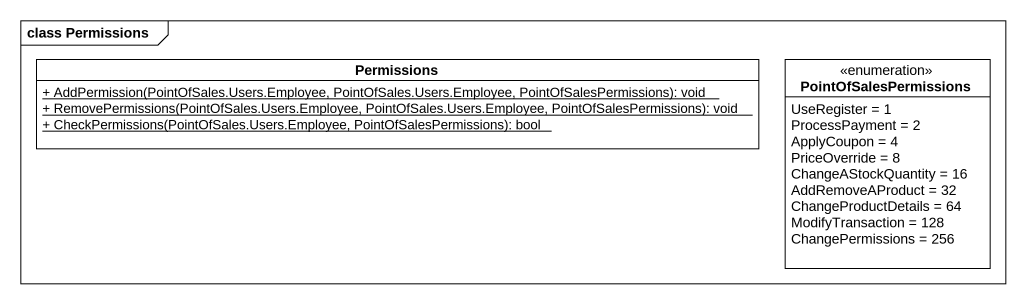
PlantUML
@startuml
mainframe class Permissions
hide circle
hide empty members
skinparam classAttributeIconSize 0
class Permissions {
  {static} + AddPermission(PointOfSales.Users.Employee, PointOfSales.Users.Employee, PointOfSalesPermissions): void
  {static} + RemovePermissions(PointOfSales.Users.Employee, PointOfSales.Users.Employee, PointOfSalesPermissions): void
  {static} + CheckPermissions(PointOfSales.Users.Employee, PointOfSalesPermissions): bool
}
enum PointOfSalesPermissions {
  UseRegister = 1
  ProcessPayment = 2
  ApplyCoupon = 4
  PriceOverride = 8
  ChangeAStockQuantity = 16
  AddRemoveAProduct = 32
  ChangeProductDetails = 64
  ModifyTransaction = 128
  ChangePermissions = 256
}
@enduml
